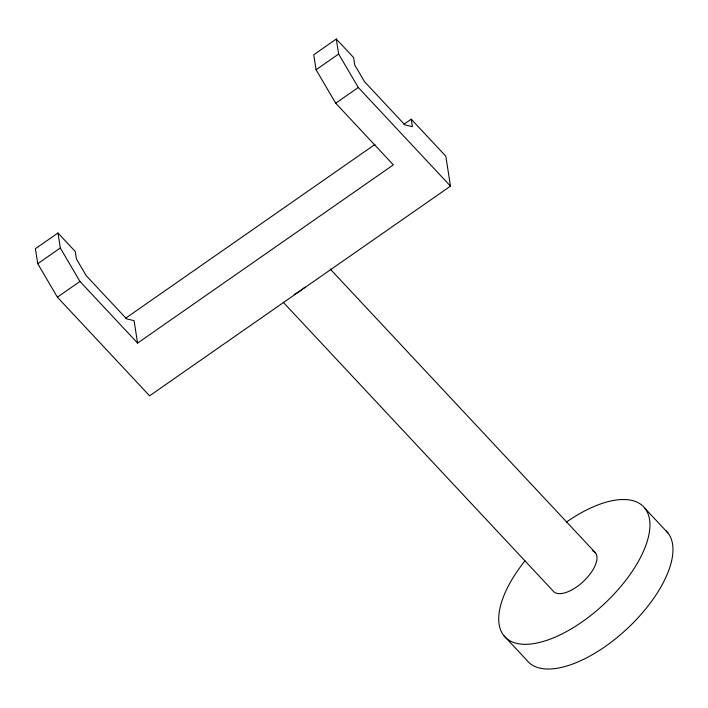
<?xml version="1.0" encoding="UTF-8"?>
<svg xmlns="http://www.w3.org/2000/svg" width="708" height="708" viewBox="0 0 708 708"><rect width="100%" height="100%" fill="white"/><g stroke="black" fill="none" stroke-linecap="round" stroke-linejoin="round"><path stroke-width="1.06" d="M411.215 119.183L412.392 126.67L404.923 124.918L364.576 81.756L354.761 65.021L353.584 57.534L336.3 39.037L313.733 54.764L316.078 69.738L335.707 103.209L393.338 164.867L137.582 343.097L134.06 320.636L126.59 318.874L86.243 275.713L76.429 258.978L75.26 251.49L57.968 232.994L35.4 248.72L37.745 263.703L57.383 297.174L149.592 395.816L450.492 186.133L445.801 156.176L411.215 119.183L403.967 124.236M37.745 263.703L60.313 247.977L57.968 232.994M316.078 69.738L338.645 54.012L336.3 39.037M57.383 297.174L79.951 281.448L137.582 343.097M335.707 103.209L358.275 87.482L450.492 186.133M125.732 318.14L374.966 144.45M644.961 508.379L668.016 533.044M330.194 269.031L595.516 552.868M283.288 302.325L553.134 591.003A28.524 13.142 -43.1 0 0 585.127 579.755A28.524 13.142 -43.1 0 0 592.693 550.824M503.689 635.492L526.734 660.157A95.084 43.799 -43.1 0 0 626.89 628.97A95.084 43.799 -43.1 0 0 665.918 530.743M338.645 54.012L358.275 87.482M60.313 247.977L79.951 281.448M566.506 522.017A95.084 43.799 -43.1 0 1 648.165 537.965A95.084 43.799 -43.1 0 1 535.487 643.315A95.084 43.799 -43.1 0 1 525.017 560.807M305.006 287.094A28.524 13.142 -43.1 0 1 294.121 294.537"/></g></svg>
